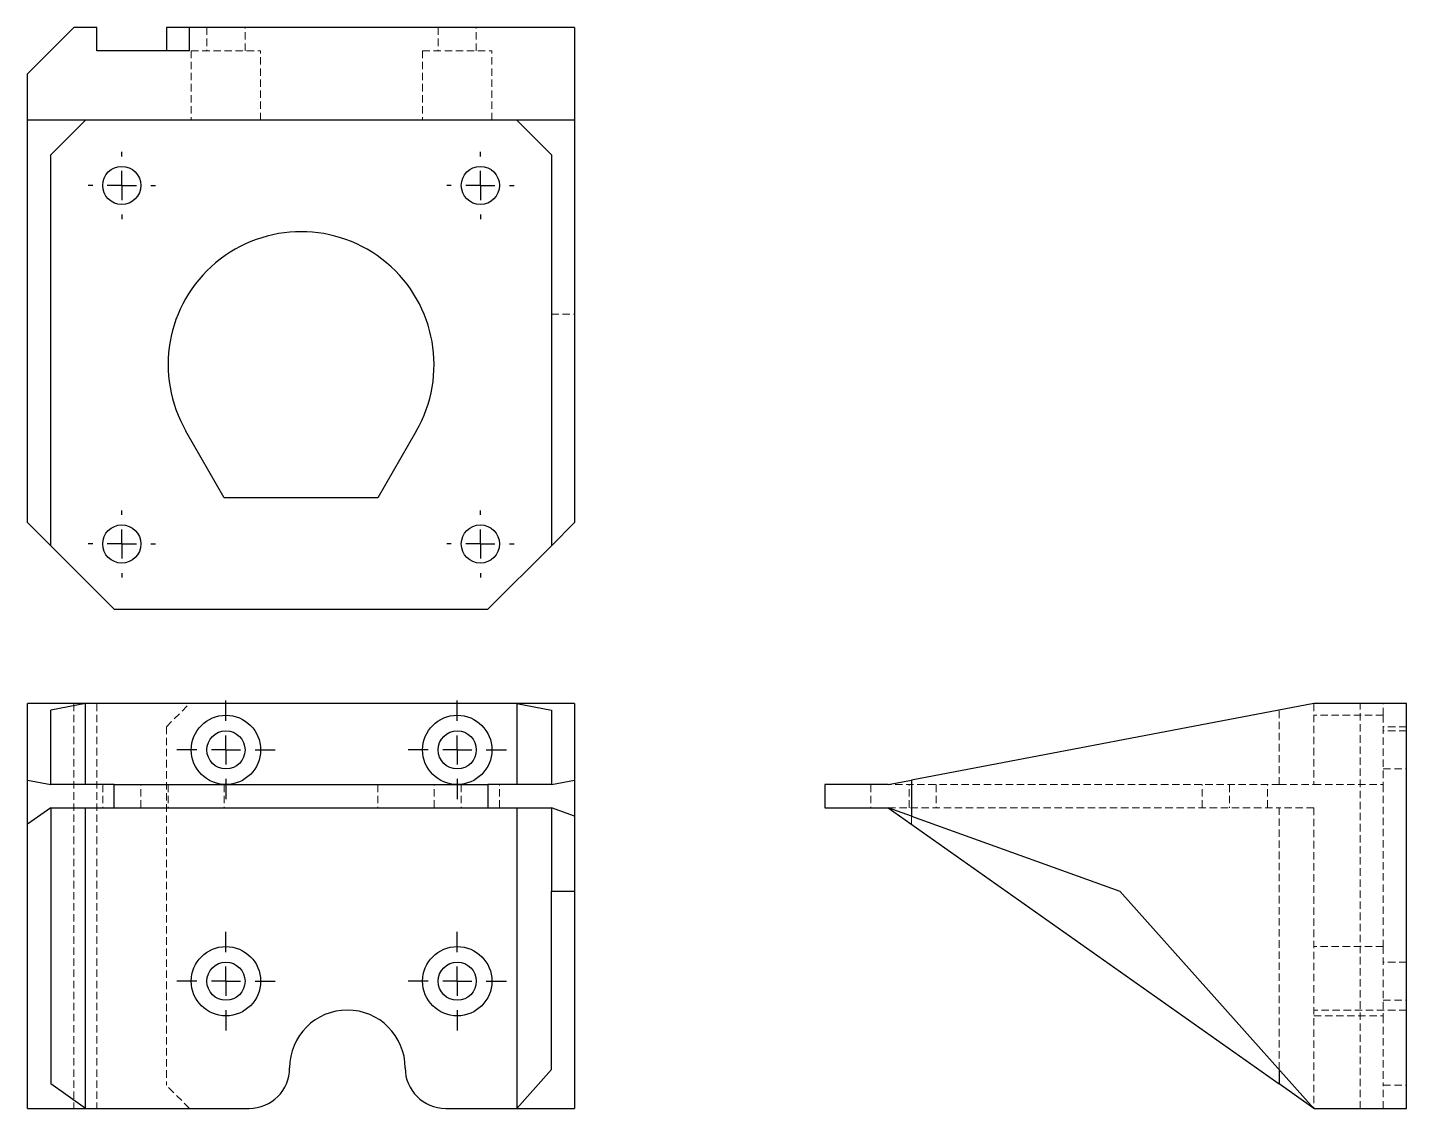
# Model space of a CAD drawing. Header units: millimetres. Extents: x 36 to 273, y 22 to 208.
import ezdxf

# ---------------------------------------------------------------- set-up
doc = ezdxf.new("R2010")
doc.units = ezdxf.units.MM
doc.linetypes.add('HIDDEN', pattern=[1.905, 1.27, -0.635])
doc.layers.add('10', color=7, linetype='Continuous')

# ---------------------------------------------------------------- blocks, each defined once
blk = doc.blocks.new('SW_CENTERMARKSYMBOL_0')
at = {"layer": '10', "color": 0}
for p, q in [((0, 5), (0, 8.46)), ((0, 0), (0, 2.5)), ((-5, 0), (-8.46, 0)), ((0, 0), (-2.5, 0)), ((0, 0), (0, -2.5)), ((0, 0), (2.5, 0)), ((5, 0), (8.46, 0)), ((0, -5), (0, -8.46))]:
    blk.add_line(p, q, dxfattribs=at)
blk = doc.blocks.new('SW_CENTERMARKSYMBOL_1')
at = {"layer": '10', "color": 0}
for p, q in [((0, 5), (0, 8.46)), ((0, 0), (0, 2.5)), ((-5, 0), (-8.46, 0)), ((0, 0), (-2.5, 0)), ((0, 0), (0, -2.5)), ((0, 0), (2.5, 0)), ((5, 0), (8.46, 0)), ((0, -5), (0, -8.46))]:
    blk.add_line(p, q, dxfattribs=at)
blk = doc.blocks.new('SW_CENTERMARKSYMBOL_2')
at = {"layer": '10', "color": 0}
for p, q in [((0, 5), (0, 8.46)), ((0, 0), (0, 2.5)), ((-5, 0), (-8.46, 0)), ((0, 0), (-2.5, 0)), ((0, 0), (0, -2.5)), ((0, 0), (2.5, 0)), ((5, 0), (8.46, 0)), ((0, -5), (0, -8.46))]:
    blk.add_line(p, q, dxfattribs=at)
blk = doc.blocks.new('SW_CENTERMARKSYMBOL_3')
at = {"layer": '10', "color": 0}
for p, q in [((0, 5), (0, 8.46)), ((0, 0), (0, 2.5)), ((-5, 0), (-8.46, 0)), ((0, 0), (-2.5, 0)), ((0, 0), (0, -2.5)), ((0, 0), (2.5, 0)), ((5, 0), (8.46, 0)), ((0, -5), (0, -8.46))]:
    blk.add_line(p, q, dxfattribs=at)
blk = doc.blocks.new('SW_CENTERMARKSYMBOL_4')
at = {"layer": '10', "color": 0}
for p, q in [((0, 5), (0, 5.78)), ((0, 0), (0, 2.5)), ((-5, 0), (-5.78, 0)), ((0, 0), (-2.5, 0)), ((0, 0), (0, -2.5)), ((0, 0), (2.5, 0)), ((5, 0), (5.78, 0)), ((0, -5), (0, -5.78))]:
    blk.add_line(p, q, dxfattribs=at)
blk = doc.blocks.new('SW_CENTERMARKSYMBOL_5')
at = {"layer": '10', "color": 0}
for p, q in [((0, 5), (0, 5.78)), ((0, 0), (0, 2.5)), ((-5, 0), (-5.78, 0)), ((0, 0), (-2.5, 0)), ((0, 0), (0, -2.5)), ((0, 0), (2.5, 0)), ((5, 0), (5.78, 0)), ((0, -5), (0, -5.78))]:
    blk.add_line(p, q, dxfattribs=at)
blk = doc.blocks.new('SW_CENTERMARKSYMBOL_6')
at = {"layer": '10', "color": 0}
for p, q in [((0, 5), (0, 5.78)), ((0, 0), (0, 2.5)), ((-5, 0), (-5.78, 0)), ((0, 0), (-2.5, 0)), ((0, 0), (0, -2.5)), ((0, 0), (2.5, 0)), ((5, 0), (5.78, 0)), ((0, -5), (0, -5.78))]:
    blk.add_line(p, q, dxfattribs=at)
blk = doc.blocks.new('SW_CENTERMARKSYMBOL_7')
at = {"layer": '10', "color": 0}
for p, q in [((0, 5), (0, 5.78)), ((0, 0), (0, 2.5)), ((-5, 0), (-5.78, 0)), ((0, 0), (-2.5, 0)), ((0, 0), (0, -2.5)), ((0, 0), (2.5, 0)), ((5, 0), (5.78, 0)), ((0, -5), (0, -5.78))]:
    blk.add_line(p, q, dxfattribs=at)

msp = doc.modelspace()

# ---------------------------------------------------------------- linework, layer by layer
at = {"color": 7, "linetype": 'Continuous', "lineweight": 25}
for p, q in [((35.98, 200.05), (43.93, 208)), ((47.91, 208), (43.93, 208)), ((47.91, 204.02), (47.91, 208)), ((59.84, 208), (59.84, 204.02)), ((63.82, 208), (59.84, 208)), ((63.82, 204.02), (63.82, 208)), ((130.02, 208), (63.82, 208)), ((130.02, 208), (130.02, 192.1)), ((63.82, 204.02), (47.91, 204.02)), ((35.98, 192.1), (35.98, 200.05)), ((45.92, 192.1), (35.98, 192.1)), ((35.98, 122.91), (35.98, 192.1)), ((45.92, 192.1), (39.96, 186.13)), ((120.08, 192.1), (45.92, 192.1)), ((130.02, 192.1), (120.08, 192.1)), ((120.08, 192.1), (126.04, 186.13)), ((130.02, 192.1), (130.02, 122.91)), ((39.96, 118.93), (39.96, 186.13)), ((126.04, 186.13), (126.04, 118.93)), ((69.8, 127.18), (63.2, 138.62)), ((102.8, 138.62), (96.2, 127.18)), ((96.2, 127.18), (69.8, 127.18)), ((35.98, 122.91), (39.96, 118.93)), ((126.04, 118.93), (130.02, 122.91)), ((50.89, 108), (39.96, 118.93)), ((126.04, 118.93), (115.11, 108)), ((50.89, 108), (115.11, 108)), ((35.98, 78.63), (35.98, 91.79)), ((45.92, 91.79), (35.98, 91.79)), ((45.92, 91.79), (39.96, 90.66)), ((39.96, 77.87), (39.96, 90.66)), ((45.92, 77.87), (45.92, 91.79)), ((120.08, 91.79), (45.92, 91.79)), ((120.08, 91.79), (126.04, 90.66)), ((130.02, 91.79), (120.08, 91.79)), ((120.08, 91.79), (120.08, 77.87)), ((126.04, 90.66), (126.04, 77.87)), ((130.02, 91.79), (130.02, 78.63)), ((257.1, 91.79), (187.91, 78.63)), ((273, 91.79), (257.1, 91.79)), ((273, 22.21), (273, 91.79)), ((35.98, 71.09), (35.98, 78.63)), ((35.98, 78.63), (39.96, 77.87)), ((126.04, 77.87), (130.02, 78.63)), ((130.02, 78.63), (130.02, 72.46)), ((183.93, 77.87), (187.91, 78.63)), ((187.91, 78.63), (187.91, 72.46)), ((50.89, 77.87), (39.96, 77.87)), ((50.89, 73.9), (50.89, 77.87)), ((50.89, 77.87), (115.11, 77.87)), ((115.11, 77.87), (115.11, 73.9)), ((126.04, 77.87), (115.11, 77.87)), ((173, 77.87), (173, 73.9)), ((183.93, 77.87), (173, 77.87)), ((39.96, 73.9), (35.98, 71.09)), ((39.96, 73.9), (50.89, 73.9)), ((39.96, 73.9), (39.96, 26.42)), ((45.92, 22.21), (45.92, 73.9)), ((50.89, 73.9), (115.11, 73.9)), ((115.11, 73.9), (126.04, 73.9)), ((120.08, 73.9), (120.08, 22.21)), ((130.02, 72.46), (126.04, 73.9)), ((126.04, 73.9), (126.04, 59.55)), ((173, 73.9), (183.93, 73.9)), ((187.91, 72.46), (183.93, 73.9)), ((183.93, 73.9), (251.13, 26.42)), ((130.02, 72.46), (130.02, 59.55)), ((187.91, 72.46), (223.73, 59.55)), ((35.98, 22.21), (35.98, 71.09)), ((126.04, 59.55), (130.02, 59.55)), ((126.04, 28.88), (126.04, 59.55)), ((130.02, 59.55), (130.02, 22.21)), ((223.73, 59.55), (257.1, 22.21)), ((81.01, 29.17), (81.01, 29.17)), ((100.89, 29.17), (100.89, 29.17)), ((120.08, 22.21), (126.04, 28.88)), ((251.13, 28.88), (251.13, 26.42)), ((45.92, 22.21), (39.96, 26.42)), ((257.1, 22.21), (251.13, 26.42)), ((35.98, 22.21), (45.92, 22.21)), ((45.92, 22.21), (74.06, 22.21)), ((107.85, 22.21), (120.08, 22.21)), ((120.08, 22.21), (130.02, 22.21)), ((257.1, 22.21), (273, 22.21))]:
    msp.add_line(p, q, dxfattribs=at)
at = {"color": 7, "linetype": 'HIDDEN', "lineweight": 18}
for p, q in [((66.8, 208), (66.8, 204.02)), ((73.36, 204.02), (73.36, 208)), ((106.56, 208), (106.56, 204.02)), ((113.12, 204.02), (113.12, 208)), ((64.11, 204.02), (76.04, 204.02)), ((64.11, 204.02), (64.11, 192.1)), ((76.04, 192.1), (76.04, 204.02)), ((103.87, 204.02), (115.8, 204.02)), ((103.87, 204.02), (103.87, 192.1)), ((115.8, 192.1), (115.8, 204.02)), ((126.04, 158.73), (130.02, 158.73)), ((43.93, 91.79), (43.93, 22.21)), ((47.91, 91.79), (47.91, 22.21)), ((59.84, 87.82), (63.82, 91.79)), ((251.13, 77.87), (251.13, 90.66)), ((257.1, 91.79), (257.1, 77.87)), ((265.05, 22.21), (265.05, 91.79)), ((269.02, 89.8), (269.02, 91.79)), ((59.84, 87.82), (59.84, 26.18)), ((269.02, 89.8), (257.1, 89.8)), ((269.02, 89.8), (269.02, 77.87)), ((273, 87.82), (269.02, 87.82)), ((273, 87.12), (269.02, 87.12)), ((269.02, 80.56), (273, 80.56)), ((48.9, 77.87), (48.9, 73.9)), ((55.47, 73.9), (55.47, 77.87)), ((60.14, 77.87), (60.14, 73.9)), ((69.8, 77.87), (69.8, 73.9)), ((96.2, 77.87), (96.2, 73.9)), ((105.86, 73.9), (105.86, 77.87)), ((110.53, 77.87), (110.53, 73.9)), ((117.1, 73.9), (117.1, 77.87)), ((180.95, 77.87), (180.95, 73.9)), ((251.13, 77.87), (183.93, 77.87)), ((187.51, 73.9), (187.51, 77.87)), ((192.18, 77.87), (192.18, 73.9)), ((237.91, 73.9), (237.91, 77.87)), ((242.58, 77.87), (242.58, 73.9)), ((249.14, 73.9), (249.14, 77.87)), ((251.13, 77.87), (257.1, 77.87)), ((257.1, 77.87), (269.02, 77.87)), ((269.02, 77.87), (269.02, 50.04)), ((183.93, 73.9), (251.13, 73.9)), ((257.1, 73.9), (251.13, 73.9)), ((251.13, 28.88), (251.13, 73.9)), ((257.1, 73.9), (257.1, 22.21)), ((187.91, 71.09), (187.91, 72.46)), ((269.02, 50.04), (257.1, 50.04)), ((269.02, 50.04), (269.02, 38.11)), ((273, 47.36), (269.02, 47.36)), ((269.02, 40.8), (273, 40.8)), ((273, 39.11), (257.1, 39.11)), ((257.1, 38.11), (269.02, 38.11)), ((269.02, 38.11), (269.02, 26.18)), ((63.82, 22.21), (59.84, 26.18)), ((269.02, 22.21), (269.02, 26.18)), ((269.02, 26.18), (273, 26.18))]:
    msp.add_line(p, q, dxfattribs=at)
at = {"color": 7, "linetype": 'Continuous', "lineweight": 25}
for centre, radius in [((52.18, 180.86), 3.28), ((113.82, 180.86), 3.28), ((52.18, 119.23), 3.28), ((113.82, 119.23), 3.28), ((70.08, 83.84), 5.96), ((109.84, 83.84), 5.96), ((70.08, 83.84), 3.28), ((109.84, 83.84), 3.28), ((70.08, 44.08), 5.96), ((109.84, 44.08), 5.96), ((70.08, 44.08), 3.28), ((109.84, 44.08), 3.28)]:
    msp.add_circle(centre, radius, dxfattribs=at)
for centre, radius, start, end in [((83, 150.05), 22.86, 330, 210), ((90.95, 29.17), 9.94, 0.0004, 179.9996), ((74.06, 29.17), 6.96, 270, 359.9991), ((107.85, 29.17), 6.96, 180.0009, 270)]:
    msp.add_arc(centre, radius, start, end, dxfattribs=at)

# ---------------------------------------------------------------- block references
at = {"layer": '10'}
for name, p in [('SW_CENTERMARKSYMBOL_7', (52.18, 180.86)), ('SW_CENTERMARKSYMBOL_6', (113.82, 180.86)), ('SW_CENTERMARKSYMBOL_5', (52.18, 119.23)), ('SW_CENTERMARKSYMBOL_4', (113.82, 119.23)), ('SW_CENTERMARKSYMBOL_1', (70.08, 83.84)), ('SW_CENTERMARKSYMBOL_3', (109.84, 83.84)), ('SW_CENTERMARKSYMBOL_0', (70.08, 44.08)), ('SW_CENTERMARKSYMBOL_2', (109.84, 44.08))]:
    msp.add_blockref(name, p, dxfattribs=at)

doc.saveas('drawing.dxf')
